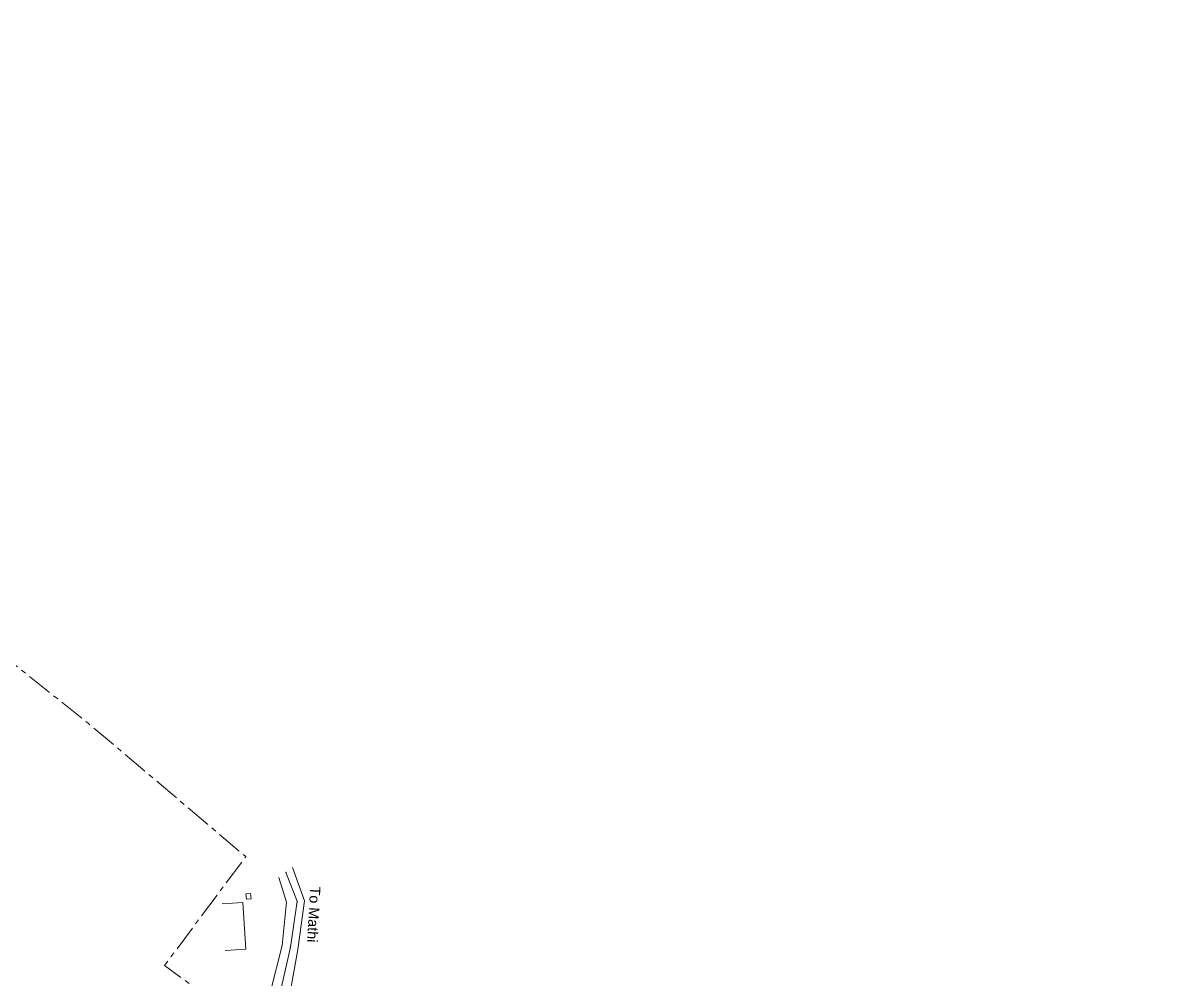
# Model space of a CAD drawing. Header units: metres. Extents: x 628572 to 650094, y 3375792 to 3391117.
# Drawn here: x 639052.6 to 639330.3, y 3384096.7 to 3384328.9 of the extents above; entities that cross this region are included whole.
import ezdxf

# ---------------------------------------------------------------- set-up
doc = ezdxf.new("R2010")
doc.units = ezdxf.units.M
doc.header["$MEASUREMENT"] = 0
doc.linetypes.add('CENTER', pattern=[2, 1.25, -0.25, 0.25, -0.25])
for name, color, linetype, lineweight in [('DFCC BOUNDARY', 6, 'CENTER', 0), ('Govt buliding', 251, 'Continuous', 0), ('Subroad Centre', 34, 'Continuous', 0), ('Subroad Edge', 34, 'Continuous', 0), ('Tank', 7, 'Continuous', 0)]:
    doc.layers.add(name, color=color, linetype=linetype, lineweight=lineweight)
doc.styles.add('Text', font='arial.ttf', dxfattribs={"height": 2})

msp = doc.modelspace()

# ---------------------------------------------------------------- linework, layer by layer
at = {"layer": 'DFCC BOUNDARY', "ltscale": 5, "flags": 128}
msp.add_lwpolyline([(639330.3344, 3383899.5156), (639318.2605, 3383908.4746), (639330.1698, 3383924.5422), (639289.9442, 3383954.1409), (639249.4413, 3383983.465), (639208.9797, 3384012.5713), (639168.287, 3384041.646), (639127.3545, 3384070.5066), (639086.9912, 3384100.02), (639106.7272, 3384126.468), (639106.7272, 3384126.468), (639068.4496, 3384158.8483), (639029.3258, 3384190.0243), (638987.5451, 3384217.7937), (638945.5622, 3384245.1274), (638903.8458, 3384272.8226), (638862.2382, 3384300.6609), (638820.952, 3384328.8942), (638803.642, 3384305.6269), (638800.4356, 3384308.0183)], dxfattribs=at)
at = {"layer": 'Govt buliding', "linetype": 'Continuous', "flags": 128}
msp.add_lwpolyline([(639100.9763, 3384115.0186), (639105.9645, 3384115.3452), (639106.7076, 3384103.9968), (639101.7194, 3384103.6702)], dxfattribs=at)
at = {"layer": 'Subroad Centre', "linetype": 'Continuous', "flags": 128}
msp.add_lwpolyline([(639116.4464, 3384085.541), (639114.955, 3384093.0201), (639117.5445, 3384104.4963), (639119.1924, 3384115.6308), (639116.46, 3384122.598)], dxfattribs=at)
at = {"layer": 'Subroad Centre'}
for p in [(639116.46, 3384122.598), (639119.192, 3384115.631), (639117.545, 3384104.496)]:
    msp.add_point(p, dxfattribs=at)
at = {"layer": 'Subroad Edge', "linetype": 'Continuous', "flags": 128}
for points in [[(639118.5334, 3384086.9346), (639117.4306, 3384093.049), (639119.3897, 3384103.9269), (639120.9902, 3384115.6974), (639118.0586, 3384123.7898)], [(639114.583, 3384084.3878), (639112.7273, 3384093.7373), (639115.5119, 3384104.8751), (639116.6403, 3384115.3701), (639114.7263, 3384121.3455)]]:
    msp.add_lwpolyline(points, dxfattribs=at)
at = {"layer": 'Tank', "linetype": 'Continuous', "flags": 128}
msp.add_lwpolyline([(639106.7234, 3384117.4029), (639106.8652, 3384116.1058), (639108.0052, 3384116.207), (639107.8632, 3384117.5062), (639106.7234, 3384117.4029)], close=True, dxfattribs=at)

# ---------------------------------------------------------------- texts
at = {"layer": 'Subroad Edge', "linetype": 'Continuous', "style": 'Text'}
msp.add_text('To Mathi', height=2.5, rotation=266.859198, dxfattribs=at).set_placement((639122.3524, 3384119.251))

doc.saveas('drawing.dxf')
